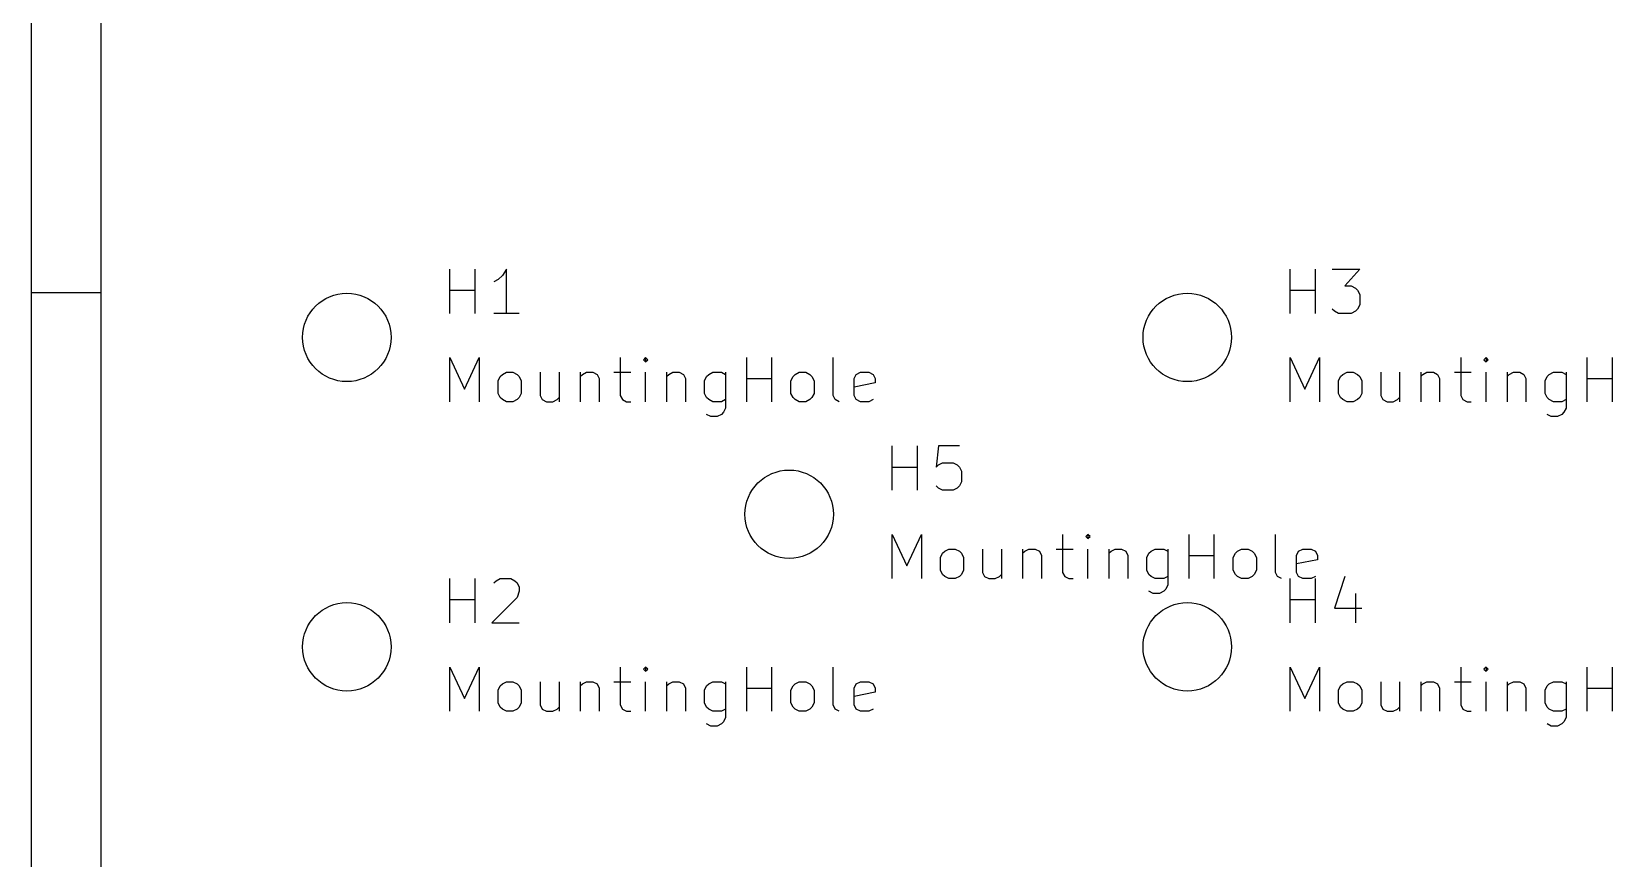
# Model space of a CAD drawing. Extents: x 0.4 to 11.3, y -7.9 to -0.4.
# Drawn here: x 0.394 to 2.181, y -6.939 to -6.004 of the extents above; entities that cross this region are included whole.
import ezdxf

# ---------------------------------------------------------------- set-up
doc = ezdxf.new("R2010")
doc.units = 0
doc.header["$MEASUREMENT"] = 0
doc.layers.add('CYAN2', color=4, linetype='CONTINUOUS')
doc.layers.add('RED2', color=1, linetype='CONTINUOUS')

msp = doc.modelspace()

# ---------------------------------------------------------------- linework, layer by layer
at = {"layer": 'CYAN2', "linetype": 'CONTINUOUS'}
for p, q in [((0.8663, -6.3228), (0.8663, -6.2728)), ((0.8949, -6.3228), (0.8949, -6.2728)), ((0.921, -6.2847), (0.9163, -6.2871)), ((0.9258, -6.2799), (0.921, -6.2847)), ((0.9306, -6.2728), (0.9258, -6.2799)), ((0.9306, -6.3228), (0.9306, -6.2728)), ((1.8163, -6.3228), (1.8163, -6.2728)), ((1.8449, -6.3228), (1.8449, -6.2728)), ((1.8639, -6.2728), (1.8949, -6.2728)), ((1.8949, -6.2728), (1.8782, -6.2918)), ((0.8663, -6.2966), (0.8949, -6.2966)), ((1.8163, -6.2966), (1.8449, -6.2966)), ((1.8782, -6.2918), (1.8853, -6.2918)), ((1.8853, -6.2918), (1.8901, -6.2942)), ((1.8901, -6.2942), (1.8925, -6.2966)), ((1.8925, -6.2966), (1.8949, -6.3014)), ((1.8949, -6.3014), (1.8949, -6.3133)), ((0.9449, -6.3228), (0.9163, -6.3228)), ((1.8663, -6.3204), (1.8639, -6.318)), ((1.871, -6.3228), (1.8663, -6.3204)), ((1.8853, -6.3228), (1.871, -6.3228)), ((1.8901, -6.3204), (1.8853, -6.3228)), ((1.8925, -6.318), (1.8901, -6.3204)), ((1.8949, -6.3133), (1.8925, -6.318)), ((0.8663, -6.4228), (0.8663, -6.3728)), ((0.8663, -6.3728), (0.8829, -6.4085)), ((0.8829, -6.4085), (0.8996, -6.3728)), ((0.8996, -6.3728), (0.8996, -6.4228)), ((1.0591, -6.3728), (1.0591, -6.4157)), ((1.0877, -6.3728), (1.0853, -6.3752)), ((1.0853, -6.3752), (1.0877, -6.3776)), ((1.0901, -6.3752), (1.0877, -6.3728)), ((1.0877, -6.3728), (1.0877, -6.3776)), ((1.0877, -6.3776), (1.0901, -6.3752)), ((1.202, -6.4228), (1.202, -6.3728)), ((1.2306, -6.4228), (1.2306, -6.3728)), ((1.2996, -6.4157), (1.2996, -6.3728)), ((1.8163, -6.4228), (1.8163, -6.3728)), ((1.8163, -6.3728), (1.8329, -6.4085)), ((1.8329, -6.4085), (1.8496, -6.3728)), ((1.8496, -6.3728), (1.8496, -6.4228)), ((2.0091, -6.3728), (2.0091, -6.4157)), ((2.0377, -6.3728), (2.0353, -6.3752)), ((2.0353, -6.3752), (2.0377, -6.3776)), ((2.0401, -6.3752), (2.0377, -6.3728)), ((2.0377, -6.3728), (2.0377, -6.3776)), ((2.0377, -6.3776), (2.0401, -6.3752)), ((2.152, -6.4228), (2.152, -6.3728)), ((2.1806, -6.4228), (2.1806, -6.3728)), ((0.921, -6.399), (0.9234, -6.3942)), ((0.9234, -6.3942), (0.9258, -6.3918)), ((0.9258, -6.3918), (0.9306, -6.3895)), ((0.9306, -6.3895), (0.9377, -6.3895)), ((0.9377, -6.3895), (0.9425, -6.3918)), ((0.9425, -6.3918), (0.9449, -6.3942)), ((0.9449, -6.3942), (0.9472, -6.399)), ((0.9687, -6.3895), (0.9687, -6.4157)), ((0.9901, -6.3895), (0.9901, -6.4228)), ((1.0139, -6.3895), (1.0139, -6.4228)), ((1.0139, -6.3942), (1.0163, -6.3918)), ((1.0163, -6.3918), (1.021, -6.3895)), ((1.021, -6.3895), (1.0282, -6.3895)), ((1.0282, -6.3895), (1.0329, -6.3918)), ((1.0329, -6.3918), (1.0353, -6.3966)), ((1.0353, -6.3966), (1.0353, -6.4228)), ((1.052, -6.3895), (1.071, -6.3895)), ((1.0877, -6.4228), (1.0877, -6.3895)), ((1.1115, -6.3895), (1.1115, -6.4228)), ((1.1115, -6.3942), (1.1139, -6.3918)), ((1.1139, -6.3918), (1.1187, -6.3895)), ((1.1187, -6.3895), (1.1258, -6.3895)), ((1.1258, -6.3895), (1.1306, -6.3918)), ((1.1306, -6.3918), (1.1329, -6.3966)), ((1.1329, -6.3966), (1.1329, -6.4228)), ((1.1544, -6.399), (1.1567, -6.3942)), ((1.1567, -6.3942), (1.1591, -6.3918)), ((1.1591, -6.3918), (1.1639, -6.3895)), ((1.1639, -6.3895), (1.1734, -6.3895)), ((1.1734, -6.3895), (1.1782, -6.3918)), ((1.1782, -6.3895), (1.1782, -6.4299)), ((1.202, -6.3966), (1.2306, -6.3966)), ((1.252, -6.399), (1.2544, -6.3942)), ((1.2544, -6.3942), (1.2567, -6.3918)), ((1.2567, -6.3918), (1.2615, -6.3895)), ((1.2615, -6.3895), (1.2687, -6.3895)), ((1.2687, -6.3895), (1.2734, -6.3918)), ((1.2734, -6.3918), (1.2758, -6.3942)), ((1.2758, -6.3942), (1.2782, -6.399)), ((1.3234, -6.3966), (1.3258, -6.3918)), ((1.3234, -6.4157), (1.3234, -6.3966)), ((1.3258, -6.3918), (1.3306, -6.3895)), ((1.3306, -6.3895), (1.3401, -6.3895)), ((1.3401, -6.3895), (1.3448, -6.3918)), ((1.3448, -6.3918), (1.3472, -6.3966)), ((1.3472, -6.3966), (1.3472, -6.4014)), ((1.871, -6.399), (1.8734, -6.3942)), ((1.8734, -6.3942), (1.8758, -6.3918)), ((1.8758, -6.3918), (1.8806, -6.3895)), ((1.8806, -6.3895), (1.8877, -6.3895)), ((1.8877, -6.3895), (1.8925, -6.3918)), ((1.8925, -6.3918), (1.8949, -6.3942)), ((1.8949, -6.3942), (1.8972, -6.399)), ((1.9187, -6.3895), (1.9187, -6.4157)), ((1.9401, -6.3895), (1.9401, -6.4228)), ((1.9639, -6.3895), (1.9639, -6.4228)), ((1.9639, -6.3942), (1.9663, -6.3918)), ((1.9663, -6.3918), (1.971, -6.3895)), ((1.971, -6.3895), (1.9782, -6.3895)), ((1.9782, -6.3895), (1.9829, -6.3918)), ((1.9829, -6.3918), (1.9853, -6.3966)), ((1.9853, -6.3966), (1.9853, -6.4228)), ((2.002, -6.3895), (2.021, -6.3895)), ((2.0377, -6.4228), (2.0377, -6.3895)), ((2.0615, -6.3895), (2.0615, -6.4228)), ((2.0615, -6.3942), (2.0639, -6.3918)), ((2.0639, -6.3918), (2.0687, -6.3895)), ((2.0687, -6.3895), (2.0758, -6.3895)), ((2.0758, -6.3895), (2.0806, -6.3918)), ((2.0806, -6.3918), (2.0829, -6.3966)), ((2.0829, -6.3966), (2.0829, -6.4228)), ((2.1044, -6.399), (2.1067, -6.3942)), ((2.1067, -6.3942), (2.1091, -6.3918)), ((2.1091, -6.3918), (2.1139, -6.3895)), ((2.1139, -6.3895), (2.1234, -6.3895)), ((2.1234, -6.3895), (2.1282, -6.3918)), ((2.1282, -6.3895), (2.1282, -6.4299)), ((2.152, -6.3966), (2.1806, -6.3966)), ((0.921, -6.4133), (0.921, -6.399)), ((0.9234, -6.418), (0.921, -6.4133)), ((0.9472, -6.4133), (0.9449, -6.418)), ((0.9472, -6.399), (0.9472, -6.4133)), ((1.1544, -6.4133), (1.1544, -6.399)), ((1.1567, -6.418), (1.1544, -6.4133)), ((1.252, -6.4133), (1.252, -6.399)), ((1.2544, -6.418), (1.252, -6.4133)), ((1.2782, -6.4133), (1.2758, -6.418)), ((1.2782, -6.399), (1.2782, -6.4133)), ((1.3472, -6.4014), (1.3234, -6.4061)), ((1.871, -6.4133), (1.871, -6.399)), ((1.8734, -6.418), (1.871, -6.4133)), ((1.8972, -6.4133), (1.8949, -6.418)), ((1.8972, -6.399), (1.8972, -6.4133)), ((2.1044, -6.4133), (2.1044, -6.399)), ((2.1067, -6.418), (2.1044, -6.4133)), ((0.9258, -6.4204), (0.9234, -6.418)), ((0.9306, -6.4228), (0.9258, -6.4204)), ((0.9377, -6.4228), (0.9306, -6.4228)), ((0.9425, -6.4204), (0.9377, -6.4228)), ((0.9449, -6.418), (0.9425, -6.4204)), ((0.9687, -6.4157), (0.971, -6.4204)), ((0.971, -6.4204), (0.9758, -6.4228)), ((0.9758, -6.4228), (0.9829, -6.4228)), ((0.9829, -6.4228), (0.9877, -6.4204)), ((0.9877, -6.4204), (0.9901, -6.418)), ((1.0591, -6.4157), (1.0615, -6.4204)), ((1.0615, -6.4204), (1.0663, -6.4228)), ((1.0663, -6.4228), (1.071, -6.4228)), ((1.1591, -6.4204), (1.1567, -6.418)), ((1.1639, -6.4228), (1.1591, -6.4204)), ((1.1734, -6.4228), (1.1639, -6.4228)), ((1.1782, -6.4204), (1.1734, -6.4228)), ((1.1782, -6.4299), (1.1758, -6.4347)), ((1.2567, -6.4204), (1.2544, -6.418)), ((1.2615, -6.4228), (1.2567, -6.4204)), ((1.2687, -6.4228), (1.2615, -6.4228)), ((1.2734, -6.4204), (1.2687, -6.4228)), ((1.2758, -6.418), (1.2734, -6.4204)), ((1.302, -6.4204), (1.2996, -6.4157)), ((1.3067, -6.4228), (1.302, -6.4204)), ((1.3258, -6.4204), (1.3234, -6.4157)), ((1.3306, -6.4228), (1.3258, -6.4204)), ((1.3401, -6.4228), (1.3306, -6.4228)), ((1.3448, -6.4204), (1.3401, -6.4228)), ((1.8758, -6.4204), (1.8734, -6.418)), ((1.8806, -6.4228), (1.8758, -6.4204)), ((1.8877, -6.4228), (1.8806, -6.4228)), ((1.8925, -6.4204), (1.8877, -6.4228)), ((1.8949, -6.418), (1.8925, -6.4204)), ((1.9187, -6.4157), (1.921, -6.4204)), ((1.921, -6.4204), (1.9258, -6.4228)), ((1.9258, -6.4228), (1.9329, -6.4228)), ((1.9329, -6.4228), (1.9377, -6.4204)), ((1.9377, -6.4204), (1.9401, -6.418)), ((2.0091, -6.4157), (2.0115, -6.4204)), ((2.0115, -6.4204), (2.0163, -6.4228)), ((2.0163, -6.4228), (2.021, -6.4228)), ((2.1091, -6.4204), (2.1067, -6.418)), ((2.1139, -6.4228), (2.1091, -6.4204)), ((2.1234, -6.4228), (2.1139, -6.4228)), ((2.1282, -6.4204), (2.1234, -6.4228)), ((2.1282, -6.4299), (2.1258, -6.4347)), ((1.1615, -6.4395), (1.1567, -6.4371)), ((1.1687, -6.4395), (1.1615, -6.4395)), ((1.1734, -6.4371), (1.1687, -6.4395)), ((1.1758, -6.4347), (1.1734, -6.4371)), ((2.1115, -6.4395), (2.1067, -6.4371)), ((2.1187, -6.4395), (2.1115, -6.4395)), ((2.1234, -6.4371), (2.1187, -6.4395)), ((2.1258, -6.4347), (2.1234, -6.4371)), ((1.3663, -6.5228), (1.3663, -6.4728)), ((1.3663, -6.5228), (1.3663, -6.4728)), ((1.3949, -6.5228), (1.3949, -6.4728)), ((1.3949, -6.5228), (1.3949, -6.4728)), ((1.4187, -6.4728), (1.4163, -6.4966)), ((1.4187, -6.4728), (1.4163, -6.4966)), ((1.4425, -6.4728), (1.4187, -6.4728)), ((1.4425, -6.4728), (1.4187, -6.4728)), ((1.3663, -6.4966), (1.3949, -6.4966)), ((1.3663, -6.4966), (1.3949, -6.4966)), ((1.4163, -6.4966), (1.4187, -6.4942)), ((1.4163, -6.4966), (1.4187, -6.4942)), ((1.4187, -6.4942), (1.4234, -6.4918)), ((1.4187, -6.4942), (1.4234, -6.4918)), ((1.4234, -6.4918), (1.4353, -6.4918)), ((1.4234, -6.4918), (1.4353, -6.4918)), ((1.4353, -6.4918), (1.4401, -6.4942)), ((1.4353, -6.4918), (1.4401, -6.4942)), ((1.4401, -6.4942), (1.4425, -6.4966)), ((1.4401, -6.4942), (1.4425, -6.4966)), ((1.4425, -6.4966), (1.4449, -6.5014)), ((1.4425, -6.4966), (1.4449, -6.5014)), ((1.4449, -6.5014), (1.4449, -6.5133)), ((1.4449, -6.5014), (1.4449, -6.5133)), ((1.4187, -6.5204), (1.4163, -6.518)), ((1.4187, -6.5204), (1.4163, -6.518)), ((1.4234, -6.5228), (1.4187, -6.5204)), ((1.4234, -6.5228), (1.4187, -6.5204)), ((1.4401, -6.5204), (1.4353, -6.5228)), ((1.4401, -6.5204), (1.4353, -6.5228)), ((1.4425, -6.518), (1.4401, -6.5204)), ((1.4425, -6.518), (1.4401, -6.5204)), ((1.4449, -6.5133), (1.4425, -6.518)), ((1.4449, -6.5133), (1.4425, -6.518)), ((1.4353, -6.5228), (1.4234, -6.5228)), ((1.4353, -6.5228), (1.4234, -6.5228)), ((1.3663, -6.6228), (1.3663, -6.5728)), ((1.3663, -6.5728), (1.3829, -6.6085)), ((1.3663, -6.6228), (1.3663, -6.5728)), ((1.3663, -6.5728), (1.3829, -6.6085)), ((1.3829, -6.6085), (1.3996, -6.5728)), ((1.3829, -6.6085), (1.3996, -6.5728)), ((1.3996, -6.5728), (1.3996, -6.6228)), ((1.3996, -6.5728), (1.3996, -6.6228)), ((1.5591, -6.5728), (1.5591, -6.6157)), ((1.5591, -6.5728), (1.5591, -6.6157)), ((1.5877, -6.5728), (1.5853, -6.5752)), ((1.5877, -6.5728), (1.5853, -6.5752)), ((1.5853, -6.5752), (1.5877, -6.5776)), ((1.5853, -6.5752), (1.5877, -6.5776)), ((1.5901, -6.5752), (1.5877, -6.5728)), ((1.5877, -6.5728), (1.5877, -6.5776)), ((1.5901, -6.5752), (1.5877, -6.5728)), ((1.5877, -6.5728), (1.5877, -6.5776)), ((1.5877, -6.5776), (1.5901, -6.5752)), ((1.5877, -6.5776), (1.5901, -6.5752)), ((1.702, -6.6228), (1.702, -6.5728)), ((1.702, -6.6228), (1.702, -6.5728)), ((1.7306, -6.6228), (1.7306, -6.5728)), ((1.7306, -6.6228), (1.7306, -6.5728)), ((1.7996, -6.6157), (1.7996, -6.5728)), ((1.7996, -6.6157), (1.7996, -6.5728)), ((1.4234, -6.5942), (1.4258, -6.5918)), ((1.4234, -6.5942), (1.4258, -6.5918)), ((1.4258, -6.5918), (1.4306, -6.5895)), ((1.4258, -6.5918), (1.4306, -6.5895)), ((1.4306, -6.5895), (1.4377, -6.5895)), ((1.4306, -6.5895), (1.4377, -6.5895)), ((1.4377, -6.5895), (1.4425, -6.5918)), ((1.4377, -6.5895), (1.4425, -6.5918)), ((1.4425, -6.5918), (1.4449, -6.5942)), ((1.4425, -6.5918), (1.4449, -6.5942)), ((1.4687, -6.5895), (1.4687, -6.6157)), ((1.4687, -6.5895), (1.4687, -6.6157)), ((1.4901, -6.5895), (1.4901, -6.6228)), ((1.4901, -6.5895), (1.4901, -6.6228)), ((1.5139, -6.5895), (1.5139, -6.6228)), ((1.5139, -6.5895), (1.5139, -6.6228)), ((1.5139, -6.5942), (1.5163, -6.5918)), ((1.5139, -6.5942), (1.5163, -6.5918)), ((1.5163, -6.5918), (1.521, -6.5895)), ((1.5163, -6.5918), (1.521, -6.5895)), ((1.521, -6.5895), (1.5282, -6.5895)), ((1.521, -6.5895), (1.5282, -6.5895)), ((1.5282, -6.5895), (1.5329, -6.5918)), ((1.5282, -6.5895), (1.5329, -6.5918)), ((1.5329, -6.5918), (1.5353, -6.5966)), ((1.5329, -6.5918), (1.5353, -6.5966)), ((1.552, -6.5895), (1.571, -6.5895)), ((1.552, -6.5895), (1.571, -6.5895)), ((1.5877, -6.6228), (1.5877, -6.5895)), ((1.5877, -6.6228), (1.5877, -6.5895)), ((1.6115, -6.5895), (1.6115, -6.6228)), ((1.6115, -6.5895), (1.6115, -6.6228)), ((1.6115, -6.5942), (1.6139, -6.5918)), ((1.6115, -6.5942), (1.6139, -6.5918)), ((1.6139, -6.5918), (1.6187, -6.5895)), ((1.6139, -6.5918), (1.6187, -6.5895)), ((1.6187, -6.5895), (1.6258, -6.5895)), ((1.6187, -6.5895), (1.6258, -6.5895)), ((1.6258, -6.5895), (1.6306, -6.5918)), ((1.6258, -6.5895), (1.6306, -6.5918)), ((1.6306, -6.5918), (1.6329, -6.5966)), ((1.6306, -6.5918), (1.6329, -6.5966)), ((1.6567, -6.5942), (1.6591, -6.5918)), ((1.6567, -6.5942), (1.6591, -6.5918)), ((1.6591, -6.5918), (1.6639, -6.5895)), ((1.6591, -6.5918), (1.6639, -6.5895)), ((1.6639, -6.5895), (1.6734, -6.5895)), ((1.6639, -6.5895), (1.6734, -6.5895)), ((1.6734, -6.5895), (1.6782, -6.5918)), ((1.6734, -6.5895), (1.6782, -6.5918)), ((1.6782, -6.5895), (1.6782, -6.6299)), ((1.6782, -6.5895), (1.6782, -6.6299)), ((1.7544, -6.5942), (1.7567, -6.5918)), ((1.7544, -6.5942), (1.7567, -6.5918)), ((1.7567, -6.5918), (1.7615, -6.5895)), ((1.7567, -6.5918), (1.7615, -6.5895)), ((1.7615, -6.5895), (1.7687, -6.5895)), ((1.7615, -6.5895), (1.7687, -6.5895)), ((1.7687, -6.5895), (1.7734, -6.5918)), ((1.7687, -6.5895), (1.7734, -6.5918)), ((1.7734, -6.5918), (1.7758, -6.5942)), ((1.7734, -6.5918), (1.7758, -6.5942)), ((1.8234, -6.5966), (1.8258, -6.5918)), ((1.8234, -6.5966), (1.8258, -6.5918)), ((1.8258, -6.5918), (1.8306, -6.5895)), ((1.8258, -6.5918), (1.8306, -6.5895)), ((1.8306, -6.5895), (1.8401, -6.5895)), ((1.8306, -6.5895), (1.8401, -6.5895)), ((1.8401, -6.5895), (1.8448, -6.5918)), ((1.8401, -6.5895), (1.8448, -6.5918)), ((1.8448, -6.5918), (1.8472, -6.5966)), ((1.8448, -6.5918), (1.8472, -6.5966)), ((1.421, -6.599), (1.4234, -6.5942)), ((1.421, -6.599), (1.4234, -6.5942)), ((1.421, -6.6133), (1.421, -6.599)), ((1.421, -6.6133), (1.421, -6.599)), ((1.4449, -6.5942), (1.4472, -6.599)), ((1.4449, -6.5942), (1.4472, -6.599)), ((1.4472, -6.599), (1.4472, -6.6133)), ((1.4472, -6.599), (1.4472, -6.6133)), ((1.5353, -6.5966), (1.5353, -6.6228)), ((1.5353, -6.5966), (1.5353, -6.6228)), ((1.6329, -6.5966), (1.6329, -6.6228)), ((1.6329, -6.5966), (1.6329, -6.6228)), ((1.6544, -6.599), (1.6567, -6.5942)), ((1.6544, -6.599), (1.6567, -6.5942)), ((1.6544, -6.6133), (1.6544, -6.599)), ((1.6544, -6.6133), (1.6544, -6.599)), ((1.702, -6.5966), (1.7306, -6.5966)), ((1.702, -6.5966), (1.7306, -6.5966)), ((1.752, -6.599), (1.7544, -6.5942)), ((1.752, -6.599), (1.7544, -6.5942)), ((1.752, -6.6133), (1.752, -6.599)), ((1.752, -6.6133), (1.752, -6.599)), ((1.7758, -6.5942), (1.7782, -6.599)), ((1.7758, -6.5942), (1.7782, -6.599)), ((1.7782, -6.599), (1.7782, -6.6133)), ((1.7782, -6.599), (1.7782, -6.6133)), ((1.8234, -6.6157), (1.8234, -6.5966)), ((1.8234, -6.6157), (1.8234, -6.5966)), ((1.8472, -6.6014), (1.8234, -6.6061)), ((1.8472, -6.6014), (1.8234, -6.6061)), ((1.8472, -6.5966), (1.8472, -6.6014)), ((1.8472, -6.5966), (1.8472, -6.6014)), ((0.8663, -6.6728), (0.8663, -6.6228)), ((0.8663, -6.6728), (0.8663, -6.6228)), ((0.8949, -6.6728), (0.8949, -6.6228)), ((0.8949, -6.6728), (0.8949, -6.6228)), ((0.9163, -6.6276), (0.9187, -6.6252)), ((0.9163, -6.6276), (0.9187, -6.6252)), ((0.9187, -6.6252), (0.9234, -6.6228)), ((0.9187, -6.6252), (0.9234, -6.6228)), ((0.9234, -6.6228), (0.9353, -6.6228)), ((0.9234, -6.6228), (0.9353, -6.6228)), ((0.9353, -6.6228), (0.9401, -6.6252)), ((0.9353, -6.6228), (0.9401, -6.6252)), ((0.9401, -6.6252), (0.9425, -6.6276)), ((0.9401, -6.6252), (0.9425, -6.6276)), ((0.9425, -6.6276), (0.9449, -6.6323)), ((0.9425, -6.6276), (0.9449, -6.6323)), ((1.4234, -6.618), (1.421, -6.6133)), ((1.4234, -6.618), (1.421, -6.6133)), ((1.4258, -6.6204), (1.4234, -6.618)), ((1.4258, -6.6204), (1.4234, -6.618)), ((1.4306, -6.6228), (1.4258, -6.6204)), ((1.4306, -6.6228), (1.4258, -6.6204)), ((1.4377, -6.6228), (1.4306, -6.6228)), ((1.4377, -6.6228), (1.4306, -6.6228)), ((1.4425, -6.6204), (1.4377, -6.6228)), ((1.4425, -6.6204), (1.4377, -6.6228)), ((1.4449, -6.618), (1.4425, -6.6204)), ((1.4449, -6.618), (1.4425, -6.6204)), ((1.4472, -6.6133), (1.4449, -6.618)), ((1.4472, -6.6133), (1.4449, -6.618)), ((1.4687, -6.6157), (1.471, -6.6204)), ((1.4687, -6.6157), (1.471, -6.6204)), ((1.471, -6.6204), (1.4758, -6.6228)), ((1.471, -6.6204), (1.4758, -6.6228)), ((1.4758, -6.6228), (1.4829, -6.6228)), ((1.4758, -6.6228), (1.4829, -6.6228)), ((1.4829, -6.6228), (1.4877, -6.6204)), ((1.4829, -6.6228), (1.4877, -6.6204)), ((1.4877, -6.6204), (1.4901, -6.618)), ((1.4877, -6.6204), (1.4901, -6.618)), ((1.5591, -6.6157), (1.5615, -6.6204)), ((1.5591, -6.6157), (1.5615, -6.6204)), ((1.5615, -6.6204), (1.5663, -6.6228)), ((1.5615, -6.6204), (1.5663, -6.6228)), ((1.5663, -6.6228), (1.571, -6.6228)), ((1.5663, -6.6228), (1.571, -6.6228)), ((1.6567, -6.618), (1.6544, -6.6133)), ((1.6567, -6.618), (1.6544, -6.6133)), ((1.6591, -6.6204), (1.6567, -6.618)), ((1.6591, -6.6204), (1.6567, -6.618)), ((1.6639, -6.6228), (1.6591, -6.6204)), ((1.6639, -6.6228), (1.6591, -6.6204)), ((1.6734, -6.6228), (1.6639, -6.6228)), ((1.6734, -6.6228), (1.6639, -6.6228)), ((1.6782, -6.6204), (1.6734, -6.6228)), ((1.6782, -6.6204), (1.6734, -6.6228)), ((1.7544, -6.618), (1.752, -6.6133)), ((1.7544, -6.618), (1.752, -6.6133)), ((1.7567, -6.6204), (1.7544, -6.618)), ((1.7567, -6.6204), (1.7544, -6.618)), ((1.7615, -6.6228), (1.7567, -6.6204)), ((1.7615, -6.6228), (1.7567, -6.6204)), ((1.7687, -6.6228), (1.7615, -6.6228)), ((1.7687, -6.6228), (1.7615, -6.6228)), ((1.7734, -6.6204), (1.7687, -6.6228)), ((1.7734, -6.6204), (1.7687, -6.6228)), ((1.7758, -6.618), (1.7734, -6.6204)), ((1.7758, -6.618), (1.7734, -6.6204)), ((1.7782, -6.6133), (1.7758, -6.618)), ((1.7782, -6.6133), (1.7758, -6.618)), ((1.802, -6.6204), (1.7996, -6.6157)), ((1.802, -6.6204), (1.7996, -6.6157)), ((1.8067, -6.6228), (1.802, -6.6204)), ((1.8067, -6.6228), (1.802, -6.6204)), ((1.8163, -6.6728), (1.8163, -6.6228)), ((1.8163, -6.6728), (1.8163, -6.6228)), ((1.8258, -6.6204), (1.8234, -6.6157)), ((1.8258, -6.6204), (1.8234, -6.6157)), ((1.8306, -6.6228), (1.8258, -6.6204)), ((1.8306, -6.6228), (1.8258, -6.6204)), ((1.8401, -6.6228), (1.8306, -6.6228)), ((1.8401, -6.6228), (1.8306, -6.6228)), ((1.8448, -6.6204), (1.8401, -6.6228)), ((1.8448, -6.6204), (1.8401, -6.6228)), ((1.8449, -6.6728), (1.8449, -6.6228)), ((1.8449, -6.6728), (1.8449, -6.6228)), ((1.8782, -6.6204), (1.8663, -6.6561)), ((1.8782, -6.6204), (1.8663, -6.6561)), ((0.8663, -6.6466), (0.8949, -6.6466)), ((0.8663, -6.6466), (0.8949, -6.6466)), ((0.9425, -6.6442), (0.9139, -6.6728)), ((0.9425, -6.6442), (0.9139, -6.6728)), ((0.9449, -6.6371), (0.9425, -6.6442)), ((0.9449, -6.6371), (0.9425, -6.6442)), ((0.9449, -6.6323), (0.9449, -6.6371)), ((0.9449, -6.6323), (0.9449, -6.6371)), ((1.6615, -6.6395), (1.6567, -6.6371)), ((1.6615, -6.6395), (1.6567, -6.6371)), ((1.6687, -6.6395), (1.6615, -6.6395)), ((1.6687, -6.6395), (1.6615, -6.6395)), ((1.6734, -6.6371), (1.6687, -6.6395)), ((1.6734, -6.6371), (1.6687, -6.6395)), ((1.6758, -6.6347), (1.6734, -6.6371)), ((1.6758, -6.6347), (1.6734, -6.6371)), ((1.6782, -6.6299), (1.6758, -6.6347)), ((1.6782, -6.6299), (1.6758, -6.6347)), ((1.8163, -6.6466), (1.8449, -6.6466)), ((1.8163, -6.6466), (1.8449, -6.6466)), ((1.8901, -6.6395), (1.8901, -6.6728)), ((1.8901, -6.6395), (1.8901, -6.6728)), ((1.8663, -6.6561), (1.8972, -6.6561)), ((1.8663, -6.6561), (1.8972, -6.6561)), ((0.9139, -6.6728), (0.9449, -6.6728)), ((0.9139, -6.6728), (0.9449, -6.6728)), ((0.8663, -6.7728), (0.8663, -6.7228)), ((0.8663, -6.7228), (0.8829, -6.7585)), ((0.8663, -6.7728), (0.8663, -6.7228)), ((0.8663, -6.7228), (0.8829, -6.7585)), ((0.8829, -6.7585), (0.8996, -6.7228)), ((0.8829, -6.7585), (0.8996, -6.7228)), ((0.8996, -6.7228), (0.8996, -6.7728)), ((0.8996, -6.7228), (0.8996, -6.7728)), ((1.0591, -6.7228), (1.0591, -6.7657)), ((1.0591, -6.7228), (1.0591, -6.7657)), ((1.0877, -6.7228), (1.0853, -6.7252)), ((1.0877, -6.7228), (1.0853, -6.7252)), ((1.0853, -6.7252), (1.0877, -6.7276)), ((1.0853, -6.7252), (1.0877, -6.7276)), ((1.0901, -6.7252), (1.0877, -6.7228)), ((1.0877, -6.7228), (1.0877, -6.7276)), ((1.0901, -6.7252), (1.0877, -6.7228)), ((1.0877, -6.7228), (1.0877, -6.7276)), ((1.0877, -6.7276), (1.0901, -6.7252)), ((1.0877, -6.7276), (1.0901, -6.7252)), ((1.202, -6.7728), (1.202, -6.7228)), ((1.202, -6.7728), (1.202, -6.7228)), ((1.2306, -6.7728), (1.2306, -6.7228)), ((1.2306, -6.7728), (1.2306, -6.7228)), ((1.2996, -6.7657), (1.2996, -6.7228)), ((1.2996, -6.7657), (1.2996, -6.7228)), ((1.8163, -6.7728), (1.8163, -6.7228)), ((1.8163, -6.7228), (1.8329, -6.7585)), ((1.8163, -6.7728), (1.8163, -6.7228)), ((1.8163, -6.7228), (1.8329, -6.7585)), ((1.8329, -6.7585), (1.8496, -6.7228)), ((1.8329, -6.7585), (1.8496, -6.7228)), ((1.8496, -6.7228), (1.8496, -6.7728)), ((1.8496, -6.7228), (1.8496, -6.7728)), ((2.0091, -6.7228), (2.0091, -6.7657)), ((2.0091, -6.7228), (2.0091, -6.7657)), ((2.0377, -6.7228), (2.0353, -6.7252)), ((2.0377, -6.7228), (2.0353, -6.7252)), ((2.0353, -6.7252), (2.0377, -6.7276)), ((2.0353, -6.7252), (2.0377, -6.7276)), ((2.0401, -6.7252), (2.0377, -6.7228)), ((2.0377, -6.7228), (2.0377, -6.7276)), ((2.0401, -6.7252), (2.0377, -6.7228)), ((2.0377, -6.7228), (2.0377, -6.7276)), ((2.0377, -6.7276), (2.0401, -6.7252)), ((2.0377, -6.7276), (2.0401, -6.7252)), ((2.152, -6.7728), (2.152, -6.7228)), ((2.152, -6.7728), (2.152, -6.7228)), ((2.1806, -6.7728), (2.1806, -6.7228)), ((2.1806, -6.7728), (2.1806, -6.7228)), ((0.921, -6.749), (0.9234, -6.7442)), ((0.921, -6.749), (0.9234, -6.7442)), ((0.921, -6.7633), (0.921, -6.749)), ((0.921, -6.7633), (0.921, -6.749)), ((0.9234, -6.7442), (0.9258, -6.7418)), ((0.9234, -6.7442), (0.9258, -6.7418)), ((0.9258, -6.7418), (0.9306, -6.7395)), ((0.9258, -6.7418), (0.9306, -6.7395)), ((0.9306, -6.7395), (0.9377, -6.7395)), ((0.9306, -6.7395), (0.9377, -6.7395)), ((0.9377, -6.7395), (0.9425, -6.7418)), ((0.9377, -6.7395), (0.9425, -6.7418)), ((0.9425, -6.7418), (0.9449, -6.7442)), ((0.9425, -6.7418), (0.9449, -6.7442)), ((0.9449, -6.7442), (0.9472, -6.749)), ((0.9449, -6.7442), (0.9472, -6.749)), ((0.9472, -6.749), (0.9472, -6.7633)), ((0.9472, -6.749), (0.9472, -6.7633)), ((0.9687, -6.7395), (0.9687, -6.7657)), ((0.9687, -6.7395), (0.9687, -6.7657)), ((0.9901, -6.7395), (0.9901, -6.7728)), ((0.9901, -6.7395), (0.9901, -6.7728)), ((1.0139, -6.7395), (1.0139, -6.7728)), ((1.0139, -6.7395), (1.0139, -6.7728)), ((1.0139, -6.7442), (1.0163, -6.7418)), ((1.0139, -6.7442), (1.0163, -6.7418)), ((1.0163, -6.7418), (1.021, -6.7395)), ((1.0163, -6.7418), (1.021, -6.7395)), ((1.021, -6.7395), (1.0282, -6.7395)), ((1.021, -6.7395), (1.0282, -6.7395)), ((1.0282, -6.7395), (1.0329, -6.7418)), ((1.0282, -6.7395), (1.0329, -6.7418)), ((1.0329, -6.7418), (1.0353, -6.7466)), ((1.0329, -6.7418), (1.0353, -6.7466)), ((1.0353, -6.7466), (1.0353, -6.7728)), ((1.0353, -6.7466), (1.0353, -6.7728)), ((1.052, -6.7395), (1.071, -6.7395)), ((1.052, -6.7395), (1.071, -6.7395)), ((1.0877, -6.7728), (1.0877, -6.7395)), ((1.0877, -6.7728), (1.0877, -6.7395)), ((1.1115, -6.7395), (1.1115, -6.7728)), ((1.1115, -6.7395), (1.1115, -6.7728)), ((1.1115, -6.7442), (1.1139, -6.7418)), ((1.1115, -6.7442), (1.1139, -6.7418)), ((1.1139, -6.7418), (1.1187, -6.7395)), ((1.1139, -6.7418), (1.1187, -6.7395)), ((1.1187, -6.7395), (1.1258, -6.7395)), ((1.1187, -6.7395), (1.1258, -6.7395)), ((1.1258, -6.7395), (1.1306, -6.7418)), ((1.1258, -6.7395), (1.1306, -6.7418)), ((1.1306, -6.7418), (1.1329, -6.7466)), ((1.1306, -6.7418), (1.1329, -6.7466)), ((1.1329, -6.7466), (1.1329, -6.7728)), ((1.1329, -6.7466), (1.1329, -6.7728)), ((1.1544, -6.749), (1.1567, -6.7442)), ((1.1544, -6.749), (1.1567, -6.7442)), ((1.1544, -6.7633), (1.1544, -6.749)), ((1.1544, -6.7633), (1.1544, -6.749)), ((1.1567, -6.7442), (1.1591, -6.7418)), ((1.1567, -6.7442), (1.1591, -6.7418)), ((1.1591, -6.7418), (1.1639, -6.7395)), ((1.1591, -6.7418), (1.1639, -6.7395)), ((1.1639, -6.7395), (1.1734, -6.7395)), ((1.1639, -6.7395), (1.1734, -6.7395)), ((1.1734, -6.7395), (1.1782, -6.7418)), ((1.1734, -6.7395), (1.1782, -6.7418)), ((1.1782, -6.7395), (1.1782, -6.7799)), ((1.1782, -6.7395), (1.1782, -6.7799)), ((1.202, -6.7466), (1.2306, -6.7466)), ((1.202, -6.7466), (1.2306, -6.7466)), ((1.252, -6.749), (1.2544, -6.7442)), ((1.252, -6.749), (1.2544, -6.7442)), ((1.252, -6.7633), (1.252, -6.749)), ((1.252, -6.7633), (1.252, -6.749)), ((1.2544, -6.7442), (1.2567, -6.7418)), ((1.2544, -6.7442), (1.2567, -6.7418)), ((1.2567, -6.7418), (1.2615, -6.7395)), ((1.2567, -6.7418), (1.2615, -6.7395)), ((1.2615, -6.7395), (1.2687, -6.7395)), ((1.2615, -6.7395), (1.2687, -6.7395)), ((1.2687, -6.7395), (1.2734, -6.7418)), ((1.2687, -6.7395), (1.2734, -6.7418)), ((1.2734, -6.7418), (1.2758, -6.7442)), ((1.2734, -6.7418), (1.2758, -6.7442)), ((1.2758, -6.7442), (1.2782, -6.749)), ((1.2758, -6.7442), (1.2782, -6.749)), ((1.2782, -6.749), (1.2782, -6.7633)), ((1.2782, -6.749), (1.2782, -6.7633)), ((1.3234, -6.7466), (1.3258, -6.7418)), ((1.3234, -6.7466), (1.3258, -6.7418)), ((1.3234, -6.7657), (1.3234, -6.7466)), ((1.3234, -6.7657), (1.3234, -6.7466)), ((1.3472, -6.7514), (1.3234, -6.7561)), ((1.3472, -6.7514), (1.3234, -6.7561)), ((1.3258, -6.7418), (1.3306, -6.7395)), ((1.3258, -6.7418), (1.3306, -6.7395)), ((1.3306, -6.7395), (1.3401, -6.7395)), ((1.3306, -6.7395), (1.3401, -6.7395)), ((1.3401, -6.7395), (1.3448, -6.7418)), ((1.3401, -6.7395), (1.3448, -6.7418)), ((1.3448, -6.7418), (1.3472, -6.7466)), ((1.3448, -6.7418), (1.3472, -6.7466)), ((1.3472, -6.7466), (1.3472, -6.7514)), ((1.3472, -6.7466), (1.3472, -6.7514)), ((1.871, -6.749), (1.8734, -6.7442)), ((1.871, -6.749), (1.8734, -6.7442)), ((1.871, -6.7633), (1.871, -6.749)), ((1.871, -6.7633), (1.871, -6.749)), ((1.8734, -6.7442), (1.8758, -6.7418)), ((1.8734, -6.7442), (1.8758, -6.7418)), ((1.8758, -6.7418), (1.8806, -6.7395)), ((1.8758, -6.7418), (1.8806, -6.7395)), ((1.8806, -6.7395), (1.8877, -6.7395)), ((1.8806, -6.7395), (1.8877, -6.7395)), ((1.8877, -6.7395), (1.8925, -6.7418)), ((1.8877, -6.7395), (1.8925, -6.7418)), ((1.8925, -6.7418), (1.8949, -6.7442)), ((1.8925, -6.7418), (1.8949, -6.7442)), ((1.8949, -6.7442), (1.8972, -6.749)), ((1.8949, -6.7442), (1.8972, -6.749)), ((1.8972, -6.749), (1.8972, -6.7633)), ((1.8972, -6.749), (1.8972, -6.7633)), ((1.9187, -6.7395), (1.9187, -6.7657)), ((1.9187, -6.7395), (1.9187, -6.7657)), ((1.9401, -6.7395), (1.9401, -6.7728)), ((1.9401, -6.7395), (1.9401, -6.7728)), ((1.9639, -6.7395), (1.9639, -6.7728)), ((1.9639, -6.7395), (1.9639, -6.7728)), ((1.9639, -6.7442), (1.9663, -6.7418)), ((1.9639, -6.7442), (1.9663, -6.7418)), ((1.9663, -6.7418), (1.971, -6.7395)), ((1.9663, -6.7418), (1.971, -6.7395)), ((1.971, -6.7395), (1.9782, -6.7395)), ((1.971, -6.7395), (1.9782, -6.7395)), ((1.9782, -6.7395), (1.9829, -6.7418)), ((1.9782, -6.7395), (1.9829, -6.7418)), ((1.9829, -6.7418), (1.9853, -6.7466)), ((1.9829, -6.7418), (1.9853, -6.7466)), ((1.9853, -6.7466), (1.9853, -6.7728)), ((1.9853, -6.7466), (1.9853, -6.7728)), ((2.002, -6.7395), (2.021, -6.7395)), ((2.002, -6.7395), (2.021, -6.7395)), ((2.0377, -6.7728), (2.0377, -6.7395)), ((2.0377, -6.7728), (2.0377, -6.7395)), ((2.0615, -6.7395), (2.0615, -6.7728)), ((2.0615, -6.7395), (2.0615, -6.7728)), ((2.0615, -6.7442), (2.0639, -6.7418)), ((2.0615, -6.7442), (2.0639, -6.7418)), ((2.0639, -6.7418), (2.0687, -6.7395)), ((2.0639, -6.7418), (2.0687, -6.7395)), ((2.0687, -6.7395), (2.0758, -6.7395)), ((2.0687, -6.7395), (2.0758, -6.7395)), ((2.0758, -6.7395), (2.0806, -6.7418)), ((2.0758, -6.7395), (2.0806, -6.7418)), ((2.0806, -6.7418), (2.0829, -6.7466)), ((2.0806, -6.7418), (2.0829, -6.7466)), ((2.0829, -6.7466), (2.0829, -6.7728)), ((2.0829, -6.7466), (2.0829, -6.7728)), ((2.1044, -6.749), (2.1067, -6.7442)), ((2.1044, -6.749), (2.1067, -6.7442)), ((2.1044, -6.7633), (2.1044, -6.749)), ((2.1044, -6.7633), (2.1044, -6.749)), ((2.1067, -6.7442), (2.1091, -6.7418)), ((2.1067, -6.7442), (2.1091, -6.7418)), ((2.1091, -6.7418), (2.1139, -6.7395)), ((2.1091, -6.7418), (2.1139, -6.7395)), ((2.1139, -6.7395), (2.1234, -6.7395)), ((2.1139, -6.7395), (2.1234, -6.7395)), ((2.1234, -6.7395), (2.1282, -6.7418)), ((2.1234, -6.7395), (2.1282, -6.7418)), ((2.1282, -6.7395), (2.1282, -6.7799)), ((2.1282, -6.7395), (2.1282, -6.7799)), ((2.152, -6.7466), (2.1806, -6.7466)), ((2.152, -6.7466), (2.1806, -6.7466)), ((0.9234, -6.768), (0.921, -6.7633)), ((0.9234, -6.768), (0.921, -6.7633)), ((0.9258, -6.7704), (0.9234, -6.768)), ((0.9258, -6.7704), (0.9234, -6.768)), ((0.9306, -6.7728), (0.9258, -6.7704)), ((0.9306, -6.7728), (0.9258, -6.7704)), ((0.9425, -6.7704), (0.9377, -6.7728)), ((0.9425, -6.7704), (0.9377, -6.7728)), ((0.9449, -6.768), (0.9425, -6.7704)), ((0.9449, -6.768), (0.9425, -6.7704)), ((0.9472, -6.7633), (0.9449, -6.768)), ((0.9472, -6.7633), (0.9449, -6.768)), ((0.9687, -6.7657), (0.971, -6.7704)), ((0.9687, -6.7657), (0.971, -6.7704)), ((0.971, -6.7704), (0.9758, -6.7728)), ((0.971, -6.7704), (0.9758, -6.7728)), ((0.9829, -6.7728), (0.9877, -6.7704)), ((0.9829, -6.7728), (0.9877, -6.7704)), ((0.9877, -6.7704), (0.9901, -6.768)), ((0.9877, -6.7704), (0.9901, -6.768)), ((1.0591, -6.7657), (1.0615, -6.7704)), ((1.0591, -6.7657), (1.0615, -6.7704)), ((1.0615, -6.7704), (1.0663, -6.7728)), ((1.0615, -6.7704), (1.0663, -6.7728)), ((1.1567, -6.768), (1.1544, -6.7633)), ((1.1567, -6.768), (1.1544, -6.7633)), ((1.1591, -6.7704), (1.1567, -6.768)), ((1.1591, -6.7704), (1.1567, -6.768)), ((1.1639, -6.7728), (1.1591, -6.7704)), ((1.1639, -6.7728), (1.1591, -6.7704)), ((1.1782, -6.7704), (1.1734, -6.7728)), ((1.1782, -6.7704), (1.1734, -6.7728)), ((1.2544, -6.768), (1.252, -6.7633)), ((1.2544, -6.768), (1.252, -6.7633)), ((1.2567, -6.7704), (1.2544, -6.768)), ((1.2567, -6.7704), (1.2544, -6.768)), ((1.2615, -6.7728), (1.2567, -6.7704)), ((1.2615, -6.7728), (1.2567, -6.7704)), ((1.2734, -6.7704), (1.2687, -6.7728)), ((1.2734, -6.7704), (1.2687, -6.7728)), ((1.2758, -6.768), (1.2734, -6.7704)), ((1.2758, -6.768), (1.2734, -6.7704)), ((1.2782, -6.7633), (1.2758, -6.768)), ((1.2782, -6.7633), (1.2758, -6.768)), ((1.302, -6.7704), (1.2996, -6.7657)), ((1.302, -6.7704), (1.2996, -6.7657)), ((1.3067, -6.7728), (1.302, -6.7704)), ((1.3067, -6.7728), (1.302, -6.7704)), ((1.3258, -6.7704), (1.3234, -6.7657)), ((1.3258, -6.7704), (1.3234, -6.7657)), ((1.3306, -6.7728), (1.3258, -6.7704)), ((1.3306, -6.7728), (1.3258, -6.7704)), ((1.3448, -6.7704), (1.3401, -6.7728)), ((1.3448, -6.7704), (1.3401, -6.7728)), ((1.8734, -6.768), (1.871, -6.7633)), ((1.8734, -6.768), (1.871, -6.7633)), ((1.8758, -6.7704), (1.8734, -6.768)), ((1.8758, -6.7704), (1.8734, -6.768)), ((1.8806, -6.7728), (1.8758, -6.7704)), ((1.8806, -6.7728), (1.8758, -6.7704)), ((1.8925, -6.7704), (1.8877, -6.7728)), ((1.8925, -6.7704), (1.8877, -6.7728)), ((1.8949, -6.768), (1.8925, -6.7704)), ((1.8949, -6.768), (1.8925, -6.7704)), ((1.8972, -6.7633), (1.8949, -6.768)), ((1.8972, -6.7633), (1.8949, -6.768)), ((1.9187, -6.7657), (1.921, -6.7704)), ((1.9187, -6.7657), (1.921, -6.7704)), ((1.921, -6.7704), (1.9258, -6.7728)), ((1.921, -6.7704), (1.9258, -6.7728)), ((1.9329, -6.7728), (1.9377, -6.7704)), ((1.9329, -6.7728), (1.9377, -6.7704)), ((1.9377, -6.7704), (1.9401, -6.768)), ((1.9377, -6.7704), (1.9401, -6.768)), ((2.0091, -6.7657), (2.0115, -6.7704)), ((2.0091, -6.7657), (2.0115, -6.7704)), ((2.0115, -6.7704), (2.0163, -6.7728)), ((2.0115, -6.7704), (2.0163, -6.7728)), ((2.1067, -6.768), (2.1044, -6.7633)), ((2.1067, -6.768), (2.1044, -6.7633)), ((2.1091, -6.7704), (2.1067, -6.768)), ((2.1091, -6.7704), (2.1067, -6.768)), ((2.1139, -6.7728), (2.1091, -6.7704)), ((2.1139, -6.7728), (2.1091, -6.7704)), ((2.1282, -6.7704), (2.1234, -6.7728)), ((2.1282, -6.7704), (2.1234, -6.7728)), ((0.9377, -6.7728), (0.9306, -6.7728)), ((0.9377, -6.7728), (0.9306, -6.7728)), ((0.9758, -6.7728), (0.9829, -6.7728)), ((0.9758, -6.7728), (0.9829, -6.7728)), ((1.0663, -6.7728), (1.071, -6.7728)), ((1.0663, -6.7728), (1.071, -6.7728)), ((1.1615, -6.7895), (1.1567, -6.7871)), ((1.1615, -6.7895), (1.1567, -6.7871)), ((1.1687, -6.7895), (1.1615, -6.7895)), ((1.1687, -6.7895), (1.1615, -6.7895)), ((1.1734, -6.7728), (1.1639, -6.7728)), ((1.1734, -6.7728), (1.1639, -6.7728)), ((1.1734, -6.7871), (1.1687, -6.7895)), ((1.1734, -6.7871), (1.1687, -6.7895)), ((1.1758, -6.7847), (1.1734, -6.7871)), ((1.1758, -6.7847), (1.1734, -6.7871)), ((1.1782, -6.7799), (1.1758, -6.7847)), ((1.1782, -6.7799), (1.1758, -6.7847)), ((1.2687, -6.7728), (1.2615, -6.7728)), ((1.2687, -6.7728), (1.2615, -6.7728)), ((1.3401, -6.7728), (1.3306, -6.7728)), ((1.3401, -6.7728), (1.3306, -6.7728)), ((1.8877, -6.7728), (1.8806, -6.7728)), ((1.8877, -6.7728), (1.8806, -6.7728)), ((1.9258, -6.7728), (1.9329, -6.7728)), ((1.9258, -6.7728), (1.9329, -6.7728)), ((2.0163, -6.7728), (2.021, -6.7728)), ((2.0163, -6.7728), (2.021, -6.7728)), ((2.1115, -6.7895), (2.1067, -6.7871)), ((2.1115, -6.7895), (2.1067, -6.7871)), ((2.1187, -6.7895), (2.1115, -6.7895)), ((2.1187, -6.7895), (2.1115, -6.7895)), ((2.1234, -6.7728), (2.1139, -6.7728)), ((2.1234, -6.7728), (2.1139, -6.7728)), ((2.1234, -6.7871), (2.1187, -6.7895)), ((2.1234, -6.7871), (2.1187, -6.7895)), ((2.1258, -6.7847), (2.1234, -6.7871)), ((2.1258, -6.7847), (2.1234, -6.7871)), ((2.1282, -6.7799), (2.1258, -6.7847)), ((2.1282, -6.7799), (2.1258, -6.7847))]:
    msp.add_line(p, q, dxfattribs=at)
at = {"layer": 'RED2', "linetype": 'CONTINUOUS'}
for p, q in [((0.3937, -7.8743), (0.3937, -0.3937)), ((0.4724, -7.7956), (0.4724, -0.4724)), ((0.3937, -6.2992), (0.4724, -6.2992))]:
    msp.add_line(p, q, dxfattribs=at)
at = {"layer": 'RED2'}
for centre in [(0.75, -6.35), (1.7, -6.35), (1.25, -6.55), (0.75, -6.7), (1.7, -6.7)]:
    msp.add_circle(centre, 0.05, dxfattribs=at)

doc.saveas('drawing.dxf')
